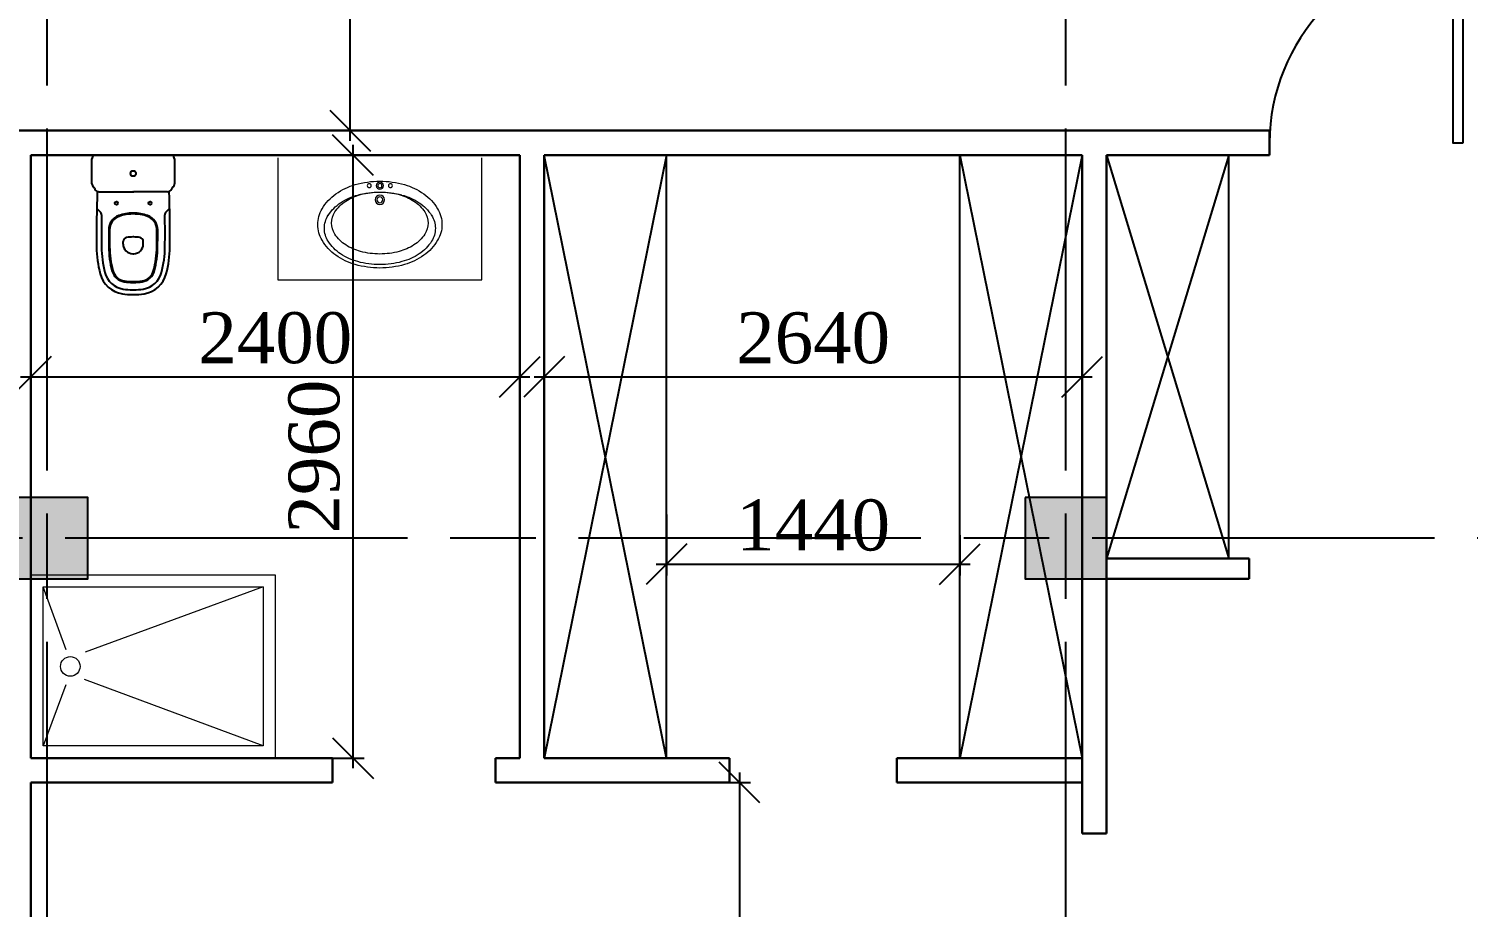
# Model space of a CAD drawing. Header units: inches. Extents: x 2870606 to 3671143, y -733551 to -473558.
# Drawn here: x 3498262 to 3505327, y -514235 to -509923 of the extents above; entities that cross this region are included whole.
import ezdxf

# ---------------------------------------------------------------- set-up
doc = ezdxf.new("R2010")
doc.units = ezdxf.units.IN
doc.header["$MEASUREMENT"] = 0
doc.linetypes.add('ACAD_ISO08W100', pattern=[36, 24, -3, 6, -3])
doc.layers.add('_0', color=7, linetype='Continuous', lineweight=25)
doc.layers.add('SANFURN', color=140, linetype='Continuous')
doc.styles.add('J~stule', font='dutch.ttf')
doc.dimstyles.new('J~style', dxfattribs={"dimscale": 100, "dimtxt": 2.5, "dimasz": 2, "dimexe": 0.55, "dimexo": 0.725, "dimtad": 1, "dimdec": 0, "dimdsep": 46, "dimtxsty": 'J~stule', "dimblk": 'OBLIQUE', "dimcen": 2, "dimdle": 0.5, "dimadec": 0, "dimazin": 0, "dimtfac": 1, "dimtdec": 0, "dimtmove": 0, "dimatfit": 3, "dimfxl": 1, "dimarcsym": 0})

# ---------------------------------------------------------------- blocks, each defined once
blk = doc.blocks.new('uouyotyolt')
at = {"layer": 'SANFURN', "lineweight": 15}
for p, q in [((2860162.5, 280610.8), (2860049, 280918.8)), ((2861129, 280918.8), (2860255.1, 280599.2)), ((2860160.6, 280439.1), (2860049, 280138.8)), ((2861129, 280138.8), (2860252.6, 280464.1))]:
    blk.add_line(p, q, dxfattribs=at)
for points in [[(2859989, 280078.8), (2859989, 280978.8), (2861189, 280978.8), (2861189, 280078.8)], [(2860049, 280138.8), (2860049, 280918.8), (2861129, 280918.8), (2861129, 280138.8)]]:
    blk.add_lwpolyline(points, close=True, dxfattribs=at)
blk.add_circle((2860182.8, 280528.8), 48, dxfattribs=at)
blk = doc.blocks.new('cu')
at = {"layer": '_0'}
for p, q in [((0, 0), (0, 186.3)), ((18.2, 200), (141, 200)), ((180, 164), (180, 0)), ((279, 158.9), (261.5, 176.4)), ((0, -2.5), (0, 0)), ((180, -2.5), (180, 0)), ((437, 47), (424.3, 47)), ((0, -5), (0, -2.5)), ((0, -191.3), (0, -5)), ((180, -2.5), (180, -5)), ((180, -169), (180, -5)), ((437, -52), (424.3, -52)), ((141, -205), (18.2, -205)), ((279, -163.9), (261.5, -181.4))]:
    blk.add_line(p, q, dxfattribs=at)
for centre, radius in [((236, 80), 7.5), ((90.2, -2.5), 13.5), ((90.2, -2.5), 13.5), ((236, -85), 7.5)]:
    blk.add_circle(centre, radius, dxfattribs=at)
for centre, radius, start, end in [((8, 186.3), 8, 155.21151, 180.00003), ((18.2, 180), 20, 90, 150.98314), ((141, 181), 19, 34.93724, 90), ((164.8, 197.6), 10, 214.93724, 253.78478), ((155, 164), 25, 23.37762, 73.78478), ((383, -5322.3), 5500, 89.29054, 92.13617), ((155, 164), 25, 360, 23.37762), ((293.1, 173), 20, 225, 270.93637), ((383, -5322.3), 5476, 89.29054, 90.93637), ((444.2, -372.6), 526, 75.46051, 89.29054), ((444.2, -372.6), 550, 75.46051, 89.29054), ((548.7, 30), 134, 8.81618, 75.46052), ((367.5, 42.7), 75, 90.1648, 160.01601), ((367.5, 42.7), 71, 90.1648, 160.01601), ((383, -5322.3), 5440, 89.29054, 90.1648), ((383, -5322.3), 5436, 89.29054, 90.1648), ((444.2, -372.6), 490, 75.46051, 89.29054), ((444.2, -372.6), 486, 75.46051, 89.29054), ((548.7, 30), 70, 8.81618, 75.46052), ((548.7, 30), 74, 8.81618, 75.46052), ((548.7, 30), 110, 8.81618, 75.46052), ((485, 0), 200, 160.01601, 180), ((485, 0), 200, 180, 180.71622), ((485, 0), 196, 160.01601, 180), ((485, 0), 196, 180, 180.73083), ((582, 0), 180, 170.28485, 180), ((424.3, 27), 20, 90, 170.28485), ((437, 0), 47, 0, 90), ((437, 0), 47, 356.95091, 0), ((355, 0), 266, 0, 8.81618), ((355, 0), 266, 359.4615, 0), ((355, 0), 270, 0, 8.81618), ((355, 0), 270, 359.46948, 0), ((355, 0), 306, 0, 8.81618), ((355, 0), 306, 359.53189, 0), ((355, 0), 330, 0, 8.81618), ((485, -5), 200, 179.28378, 180), ((485, -5), 200, 180, 199.98399), ((485, -5), 196, 179.26917, 180), ((485, -5), 196, 180, 199.98399), ((582, 0), 180, 180, 180.7958), ((582, -5), 180, 179.2042, 180), ((582, -5), 180, 180, 189.71515), ((424.3, -32), 20, 189.71515, 270), ((437, -5), 47, 270, 0), ((437, -5), 47, 0, 3.04909), ((548.7, -35), 70, 284.53948, 351.18382), ((548.7, -35), 74, 284.53948, 351.18382), ((548.7, -35), 110, 284.53948, 351.18382), ((548.7, -35), 134, 284.53948, 351.18382), ((355, -5), 266, 351.18382, 0), ((355, -5), 266, 0, 0.5385), ((355, -5), 270, 351.18382, 0), ((355, -5), 270, 0, 0.53052), ((355, -5), 306, 351.18382, 0), ((355, -5), 306, 0, 0.46811), ((355, -5), 330, 351.18382, 0), ((355, 0), 330, 359.56594, 0), ((355, -5), 330, 0, 0.43406), ((367.5, -47.7), 75, 199.98399, 269.8352), ((367.5, -47.7), 71, 199.98399, 269.8352), ((383, 5317.3), 5436, 269.8352, 270.70946), ((383, 5317.3), 5440, 269.8352, 270.70946), ((444.2, 367.6), 486, 270.70946, 284.53949), ((444.2, 367.6), 490, 270.70946, 284.53949), ((8, -191.3), 8, 179.99997, 204.78849), ((18.2, -185), 20, 209.01686, 270), ((141, -186), 19, 270, 325.06276), ((164.8, -202.6), 10, 106.21522, 145.06276), ((155, -169), 25, 286.21522, 336.62238), ((155, -169), 25, 336.62238, 0), ((383, 5317.3), 5500, 267.86383, 270.70946), ((293.1, -178), 20, 89.06363, 135), ((383, 5317.3), 5476, 269.06363, 270.70946), ((444.2, 367.6), 526, 270.70946, 284.53949), ((444.2, 367.6), 550, 270.70946, 284.53949)]:
    blk.add_arc(centre, radius, start, end, dxfattribs=at)
blk = doc.blocks.new('ITYIR6')
at = {"lineweight": 13, "elevation": -58.9}
blk.add_lwpolyline([(2899772.1, 225462.1), (2899772.1, 224862.1), (2898772.1, 224862.1), (2898772.1, 225462.1)], dxfattribs=at)
at = {"lineweight": 13}
for centre, radius in [((2899219.9, 225324.7, -58.9), 9.72), ((2899272.1, 225324.7, -58.9), 17.3), ((2899272.1, 225324.7, -58.9), 10.5), ((2899324.1, 225324.7, -58.9), 9.72), ((2899272.1, 225255.3, -58.9), 23.1), ((2899272.1, 225255.3, -58.9), 14.7)]:
    blk.add_circle(centre, radius, dxfattribs=at)
for centre, radius, start, end in [((2899240.6, 225021.4, -58.9), 321.1, 106.16225, 124.97931), ((2899272.1, 224912.8, -58.9), 434.2, 90, 106.16225), ((2899272.1, 224912.8, -58.9), 434.2, 73.83775, 90), ((2899303.6, 225021.4, -58.9), 321.1, 55.02069, 73.83775), ((2899192.5, 225090.2, -58.9), 237.1, 124.97931, 149.37391), ((2899192.1, 225068.8, -58.9), 205.9, 123.16508, 147.63235), ((2899200.8, 225099.1, -58.9), 177.9, 122.71568, 147.18544), ((2899240.4, 224994.9, -58.9), 294.2, 105.14659, 123.16508), ((2899243.9, 225032.2, -58.9), 257.5, 104.90006, 122.71568), ((2899272.1, 224878, -58.9), 415.4, 90, 105.14659), ((2899272.1, 224926.1, -58.9), 367.3, 90, 104.90006), ((2899272.1, 224926.1, -58.9), 367.3, 75.09994, 90), ((2899272.1, 224878, -58.9), 415.4, 74.85341, 90), ((2899300.3, 225032.2, -58.9), 257.5, 57.28432, 75.09994), ((2899303.7, 224994.9, -58.9), 294.2, 56.83492, 74.85341), ((2899343.3, 225099.1, -58.9), 177.9, 32.81456, 57.28432), ((2899352, 225068.8, -58.9), 205.9, 32.36765, 56.83492), ((2899351.7, 225090.2, -58.9), 237.1, 30.62609, 55.02069), ((2899119, 225133.7, -58.9), 151.8, 149.37391, 180), ((2899118.7, 225115.4, -58.9), 119, 147.63235, 180), ((2899135.5, 225141.3, -58.9), 100.1, 147.18544, 180), ((2899408.7, 225141.3, -58.9), 100.1, 0, 32.81456), ((2899425.4, 225115.4, -58.9), 119, 0, 32.36765), ((2899425.1, 225133.7, -58.9), 151.8, 0, 30.62609), ((2899119, 225133.7, -58.9), 151.8, 180, 210.62609), ((2899118.7, 225115.4, -58.9), 119, 180, 212.36765), ((2899135.5, 225141.3, -58.9), 100.1, 180, 212.81456), ((2899408.7, 225141.3, -58.9), 100.1, 327.18544, 0), ((2899425.4, 225115.4, -58.9), 119, 327.63235, 0), ((2899425.1, 225133.7, -58.9), 151.8, 329.37391, 0), ((2899192.5, 225177.2, -58.9), 237.1, 210.62609, 235.02069), ((2899192.1, 225161.9, -58.9), 205.9, 212.36765, 236.83492), ((2899200.8, 225183.4, -58.9), 177.9, 212.81456, 237.28432), ((2899243.9, 225250.4, -58.9), 257.5, 237.28432, 255.09994), ((2899300.3, 225250.4, -58.9), 257.5, 284.90006, 302.71568), ((2899343.3, 225183.4, -58.9), 177.9, 302.71568, 327.18544), ((2899352, 225161.9, -58.9), 205.9, 303.16508, 327.63235), ((2899351.7, 225177.2, -58.9), 237.1, 304.97931, 329.37391), ((2899240.6, 225246, -58.9), 321.1, 235.02069, 253.83775), ((2899240.4, 225235.8, -58.9), 294.2, 236.83492, 254.85341), ((2899272.1, 225352.7, -58.9), 415.4, 254.85341, 270), ((2899272.1, 225356.5, -58.9), 367.3, 255.09994, 270), ((2899272.1, 225356.5, -58.9), 367.3, 270, 284.90006), ((2899272.1, 225352.7, -58.9), 415.4, 270, 285.14659), ((2899303.7, 225235.8, -58.9), 294.2, 285.14659, 303.16508), ((2899303.6, 225246, -58.9), 321.1, 286.16225, 304.97931), ((2899272.1, 225354.6, -58.9), 434.2, 253.83775, 270), ((2899272.1, 225354.6, -58.9), 434.2, 270, 286.16225)]:
    blk.add_arc(centre, radius, start, end, dxfattribs=at)
blk = doc.blocks.new('_Oblique')
at = {"color": 0, "linetype": 'ByBlock', "lineweight": -2}
blk.add_line((-0.5, -0.5), (0.5, 0.5), dxfattribs=at)
blk = doc.blocks.new('*D731')
at = {"color": 0, "lineweight": -2, "transparency": 16777216}
for p, q in [((3501609, -513623.1), (3501805.1, -513623.1)), ((3501750.1, -513573.1), (3501750.1, -518273.1)), ((3501979.8, -518223.1), (3501695.1, -518223.1))]:
    blk.add_line(p, q, dxfattribs=at)
at = {"layer": 'Defpoints', "color": 0, "lineweight": 35, "transparency": 16777216}
for p in [(3501536.5, -513623.1), (3501750.1, -518223.1), (3502052.3, -518223.1)]:
    blk.add_point(p, dxfattribs=at)
at = {"color": 0, "lineweight": -2, "transparency": 16777216, "xscale": 200, "yscale": 200, "zscale": 200}
for p, rotation in [((3501750.1, -513623.1), 90), ((3501750.1, -518223.1), 270)]:
    blk.add_blockref('_Oblique', p, dxfattribs=dict(at, rotation=rotation))
at = {"color": 0, "transparency": 16777216, "insert": (3501560.1, -515923.1), "char_height": 250, "attachment_point": 5, "rotation": 90, "style": 'J~stule'}
blk.add_mtext('4600', dxfattribs=at)
blk = doc.blocks.new('*D767')
at = {"color": 0, "lineweight": -2, "transparency": 16777216}
for p, q in [((3498272.3, -511347.1), (3498272.3, -511686.6)), ((3500672.3, -511347.1), (3500672.3, -511686.6)), ((3498222.3, -511631.6), (3500722.3, -511631.6))]:
    blk.add_line(p, q, dxfattribs=at)
at = {"layer": 'Defpoints', "color": 0, "lineweight": 35, "transparency": 16777216}
for p in [(3498272.3, -511274.6), (3500672.3, -511274.6), (3500672.3, -511631.6)]:
    blk.add_point(p, dxfattribs=at)
at = {"color": 0, "lineweight": -2, "transparency": 16777216, "xscale": 200, "yscale": 200, "zscale": 200, "rotation": 180}
blk.add_blockref('_Oblique', (3498272.3, -511631.6), dxfattribs=at)
at = {"color": 0, "lineweight": -2, "transparency": 16777216, "xscale": 200, "yscale": 200, "zscale": 200}
blk.add_blockref('_Oblique', (3500672.3, -511631.6), dxfattribs=at)
at = {"color": 0, "transparency": 16777216, "insert": (3499472.3, -511441.6), "char_height": 250, "attachment_point": 5, "style": 'J~stule'}
blk.add_mtext('2400', dxfattribs=at)
blk = doc.blocks.new('*D768')
at = {"color": 0, "lineweight": -2, "transparency": 16777216}
for p, q in [((3499853.7, -513553.1), (3499853.7, -510493.1)), ((3500305.8, -510543.1), (3499798.7, -510543.1)), ((3499634.7, -513503.1), (3499908.7, -513503.1))]:
    blk.add_line(p, q, dxfattribs=at)
at = {"layer": 'Defpoints', "color": 0, "lineweight": 35, "transparency": 16777216}
for p in [(3499853.7, -510543.1), (3500378.3, -510543.1), (3499562.2, -513503.1)]:
    blk.add_point(p, dxfattribs=at)
at = {"color": 0, "lineweight": -2, "transparency": 16777216, "xscale": 200, "yscale": 200, "zscale": 200}
for p, rotation in [((3499853.7, -510543.1), 90), ((3499853.7, -513503.1), 270)]:
    blk.add_blockref('_Oblique', p, dxfattribs=dict(at, rotation=rotation))
at = {"color": 0, "transparency": 16777216, "insert": (3499663.7, -512023.1), "char_height": 250, "attachment_point": 5, "rotation": 90, "style": 'J~stule'}
blk.add_mtext('2960', dxfattribs=at)
blk = doc.blocks.new('*D771')
at = {"color": 0, "lineweight": -2, "transparency": 16777216}
for p, q in [((3499839.8, -510473.1), (3499839.8, -508373.1)), ((3500122, -508423.1), (3499784.8, -508423.1)), ((3499941.8, -510423.1), (3499784.8, -510423.1))]:
    blk.add_line(p, q, dxfattribs=at)
at = {"layer": 'Defpoints', "color": 0, "lineweight": 35, "transparency": 16777216}
for p in [(3499839.8, -508423.1), (3500194.5, -508423.1), (3500014.3, -510423.1)]:
    blk.add_point(p, dxfattribs=at)
at = {"color": 0, "lineweight": -2, "transparency": 16777216, "xscale": 200, "yscale": 200, "zscale": 200}
for p, rotation in [((3499839.8, -508423.1), 90), ((3499839.8, -510423.1), 270)]:
    blk.add_blockref('_Oblique', p, dxfattribs=dict(at, rotation=rotation))
at = {"color": 0, "transparency": 16777216, "insert": (3499649.8, -509423.1), "char_height": 250, "attachment_point": 5, "rotation": 90, "style": 'J~stule'}
blk.add_mtext('2000', dxfattribs=at)
blk = doc.blocks.new('*D795')
at = {"color": 0, "lineweight": -2, "transparency": 16777216}
for p, q in [((3501392.3, -512307.1), (3501392.3, -512606.7)), ((3502832.3, -512409.6), (3502832.3, -512606.7)), ((3501342.3, -512551.7), (3502882.3, -512551.7))]:
    blk.add_line(p, q, dxfattribs=at)
at = {"layer": 'Defpoints', "color": 0, "lineweight": 35, "transparency": 16777216}
for p in [(3501392.3, -512234.6), (3502832.3, -512337.1, 4.5), (3502832.3, -512551.7)]:
    blk.add_point(p, dxfattribs=at)
at = {"color": 0, "lineweight": -2, "transparency": 16777216, "xscale": 200, "yscale": 200, "zscale": 200, "rotation": 180}
blk.add_blockref('_Oblique', (3501392.3, -512551.7), dxfattribs=at)
at = {"color": 0, "lineweight": -2, "transparency": 16777216, "xscale": 200, "yscale": 200, "zscale": 200}
blk.add_blockref('_Oblique', (3502832.3, -512551.7), dxfattribs=at)
at = {"color": 0, "transparency": 16777216, "insert": (3502112.3, -512360.8), "char_height": 250, "attachment_point": 5, "style": 'J~stule'}
blk.add_mtext('1440', dxfattribs=at)
blk = doc.blocks.new('*D811')
at = {"color": 0, "lineweight": -2, "transparency": 16777216}
for p, q in [((3500792.3, -511382.5), (3500792.3, -511686.6)), ((3503432.3, -511382.5), (3503432.3, -511686.6)), ((3500742.3, -511631.6), (3503482.3, -511631.6))]:
    blk.add_line(p, q, dxfattribs=at)
at = {"layer": 'Defpoints', "color": 0, "lineweight": 35, "transparency": 16777216}
for p in [(3500792.3, -511310), (3503432.3, -511310), (3503432.3, -511631.6)]:
    blk.add_point(p, dxfattribs=at)
at = {"color": 0, "lineweight": -2, "transparency": 16777216, "xscale": 200, "yscale": 200, "zscale": 200, "rotation": 180}
blk.add_blockref('_Oblique', (3500792.3, -511631.6), dxfattribs=at)
at = {"color": 0, "lineweight": -2, "transparency": 16777216, "xscale": 200, "yscale": 200, "zscale": 200}
blk.add_blockref('_Oblique', (3503432.3, -511631.6), dxfattribs=at)
at = {"color": 0, "transparency": 16777216, "insert": (3502112.3, -511441.6), "char_height": 250, "attachment_point": 5, "style": 'J~stule'}
blk.add_mtext('2640', dxfattribs=at)

msp = doc.modelspace()

# ---------------------------------------------------------------- hatches: boundary and pattern name
h = msp.add_hatch(color=256)
h.dxf.hatch_style = 1
h.paths.add_polyline_path([(3498552.3, -512623.13), (3498552.3, -512223.13), (3498152.3, -512223.13), (3498152.3, -512623.13)])
h = msp.add_hatch(color=256)
h.dxf.hatch_style = 1
h.paths.add_polyline_path([(3503552.3, -512623.13), (3503552.3, -512223.13), (3503152.3, -512223.13), (3503152.3, -512623.13)])

# ---------------------------------------------------------------- linework, layer by layer
at = {"color": 252, "linetype": 'ACAD_ISO08W100', "ltscale": 70}
for p, q in [((3498352.3, -524692.02), (3498352.3, -496403.85)), ((3503352.3, -524692.02), (3503352.3, -496403.85)), ((3515241.22, -512423.13), (3449347.53, -512423.13))]:
    msp.add_line(p, q, dxfattribs=at)
at = {"lineweight": 30}
for p, q in [((3492177.48, -510423.13), (3504352.3, -510423.13)), ((3504352.3, -510543.13), (3504352.3, -510423.13)), ((3498272.3, -510543.13), (3500672.3, -510543.13)), ((3498272.3, -513503.13), (3498272.3, -510543.13)), ((3500672.3, -513503.09), (3500672.3, -510543.13)), ((3500792.3, -510543.13), (3503432.3, -510543.13)), ((3500792.3, -513503.09), (3500792.3, -510543.13)), ((3503432.3, -510543.13), (3503432.3, -513873.09)), ((3503552.3, -510543.13), (3503552.3, -513873.09)), ((3503552.3, -510543.13), (3504352.3, -510543.13)), ((3503552.3, -512523.13), (3504251.94, -512523.13)), ((3504251.94, -512523.13), (3504251.94, -512623.13)), ((3503552.3, -512623.13), (3504251.94, -512623.13)), ((3499752.3, -513503.09), (3498272.3, -513503.09)), ((3499752.3, -513623.09), (3499752.3, -513503.09)), ((3500672.3, -513503.09), (3500552.3, -513503.09)), ((3500552.3, -513623.09), (3500552.3, -513503.09)), ((3501702.3, -513503.09), (3500792.3, -513503.09)), ((3501702.3, -513503.09), (3501702.3, -513623.09)), ((3503432.3, -513503.09), (3502522.3, -513503.09)), ((3502522.3, -513503.09), (3502522.3, -513623.09)), ((3499752.3, -513623.09), (3498272.3, -513623.09)), ((3498272.3, -518223.13), (3498272.3, -513623.09)), ((3501702.3, -513623.09), (3500552.3, -513623.09)), ((3503432.3, -513623.09), (3502522.3, -513623.09)), ((3503552.3, -513873.09), (3503432.3, -513873.09))]:
    msp.add_line(p, q, dxfattribs=at)
for p, q in [((3501392.3, -510543.13), (3500792.3, -513503.09)), ((3501392.3, -513503.09), (3500792.3, -510543.13)), ((3501392.3, -513503.09), (3501392.3, -510543.13)), ((3502832.3, -513503.09, 58.88), (3502832.3, -510543.13)), ((3504152.3, -512523.13), (3504152.3, -510543.13)), ((3504152.3, -512523.13), (3503552.3, -512523.13))]:
    msp.add_line(p, q)
for points in [[(3505302.3, -510483.13), (3505302.3, -509483.13), (3505252.3, -509483.13), (3505252.3, -510483.13)], [(3498152.3, -512223.13), (3498152.3, -512623.13), (3498552.3, -512623.13), (3498552.3, -512223.13)], [(3503152.3, -512223.13), (3503152.3, -512623.13), (3503552.3, -512623.13), (3503552.3, -512223.13)]]:
    msp.add_lwpolyline(points, close=True)
at = {"elevation": 58.88}
for points in [[(3502832.3, -510543.13), (3503432.3, -513503.09)], [(3504152.3, -510543.13), (3503552.3, -512523.13)]]:
    msp.add_lwpolyline(points, dxfattribs=at)
for points in [[(3503432.3, -510543.13), (3502832.3, -513503.09)], [(3503552.3, -510543.13), (3504152.3, -512523.13)]]:
    msp.add_lwpolyline(points)
msp.add_arc((3505302.3, -510483.13), 950, 93.016961, 180.000038)

# ---------------------------------------------------------------- block references
at = {"rotation": 269.9999986392983}
msp.add_blockref('cu', (3498777.3, -510543.13), dxfattribs=at)
at = {"color": 1, "xscale": -1}
msp.add_blockref('ITYIR6', (6399257.51, -736017.91, 58.88), dxfattribs=at)
at = {"color": 1}
msp.add_blockref('uouyotyolt', (638283.31, -793581.96), dxfattribs=at)

# ---------------------------------------------------------------- dimensions: what is measured, and where the dimension line sits
for base, p1, p2, picture, middle in [((3499839.84, -508423.13), (3500014.27, -510423.13), (3500194.51, -508423.13), '*D771', (3499649.83, -509423.13)), ((3499853.74, -510543.13), (3499562.16, -513503.09), (3500378.27, -510543.13), '*D768', (3499663.72, -512023.11)), ((3501750.07, -518223.13), (3501536.49, -513623.09), (3502052.3, -518223.13), '*D731', (3501560.05, -515923.11))]:
    dim = msp.add_linear_dim(base=base, p1=p1, p2=p2, angle=90, dimstyle='J~style', override={"dimdec": 1, "dimtdec": 1})
    dim.commit()
    dim.dimension.update_dxf_attribs({"geometry": picture, "text_midpoint": middle})
for base, p1, p2, picture, middle in [((3500672.3, -511631.64), (3498272.3, -511274.57), (3500672.3, -511274.57), '*D767', (3499472.3, -511441.63)), ((3503432.3, -511631.64), (3500792.3, -511310.03), (3503432.3, -511310.03), '*D811', (3502112.3, -511441.63)), ((3502832.3, -512551.71), (3501392.3, -512234.61), (3502832.3, -512337.1, 4.53), '*D795', (3502112.3, -512360.83))]:
    dim = msp.add_linear_dim(base=base, p1=p1, p2=p2, dimstyle='J~style', override={"dimdec": 1, "dimtdec": 1})
    dim.commit()
    dim.dimension.update_dxf_attribs({"geometry": picture, "text_midpoint": middle})

doc.saveas('drawing.dxf')
